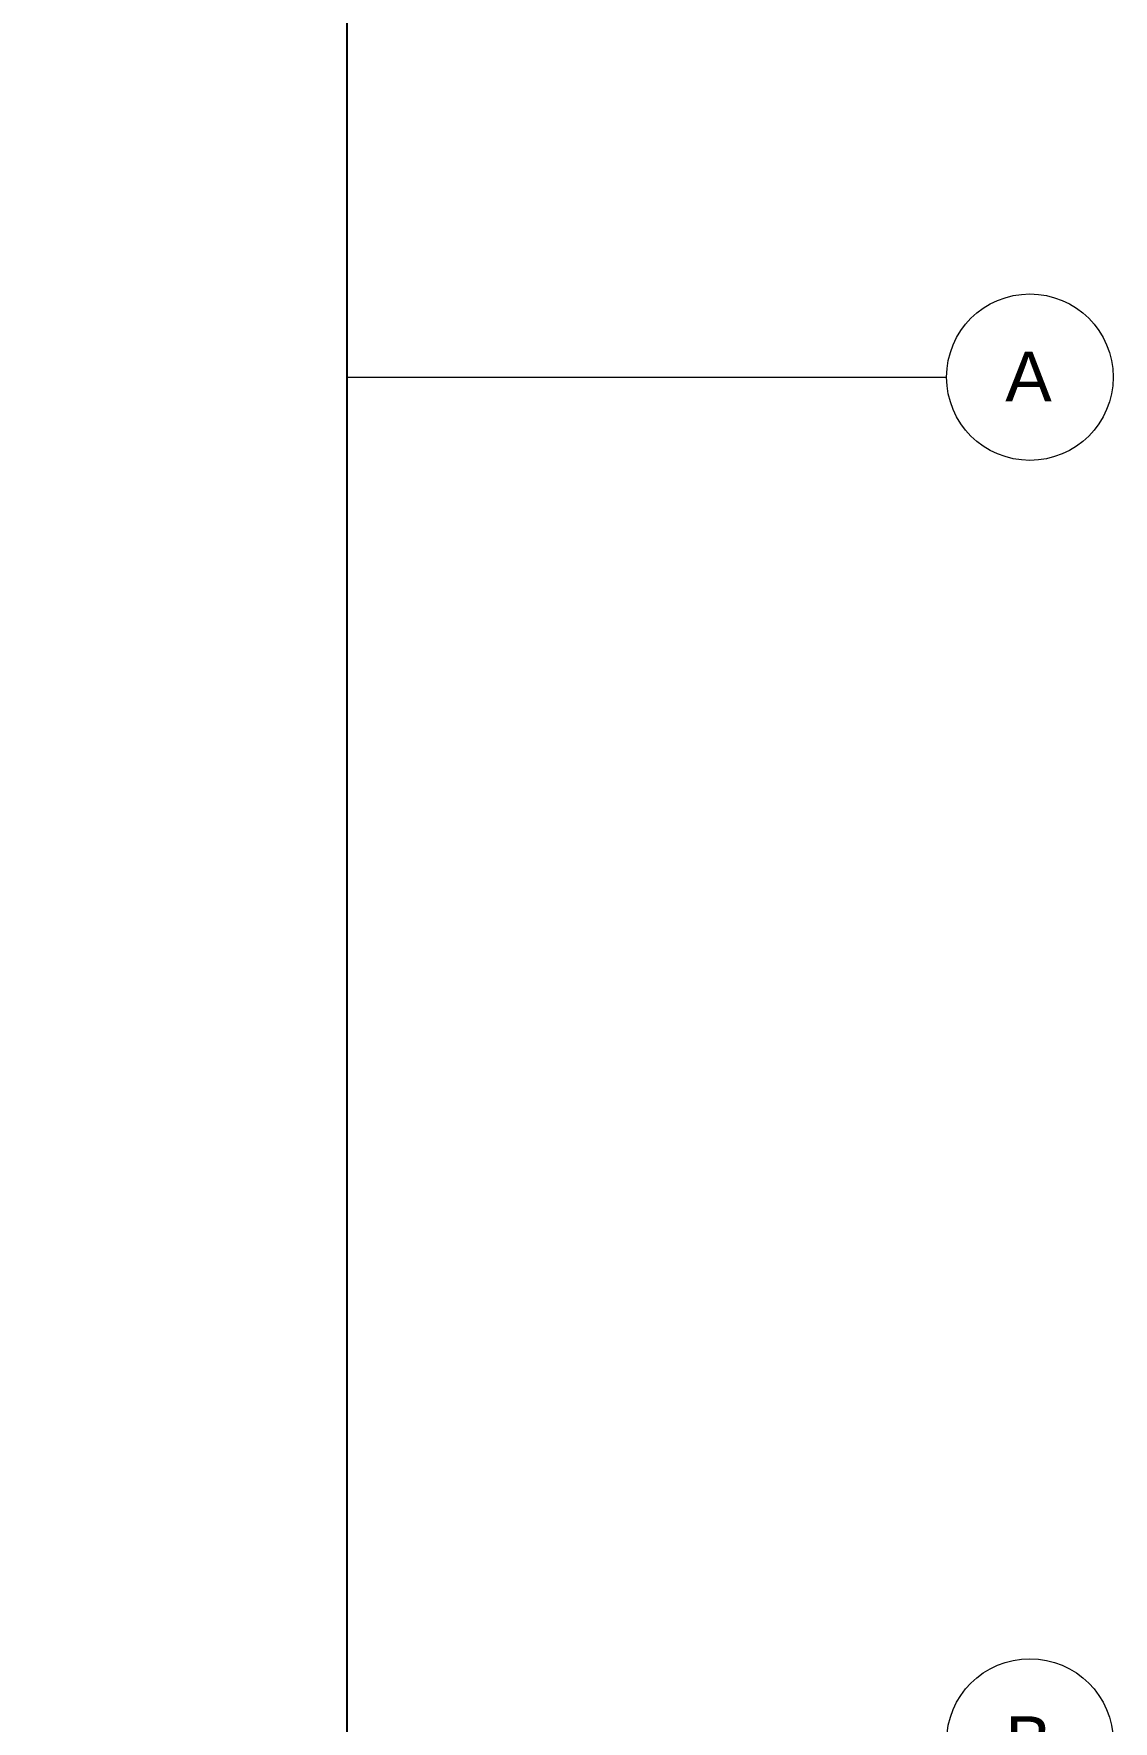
# Model space of a CAD drawing. Header units: millimetres. Extents: x -9358 to 257996, y -67499 to 9117.
# Drawn here: x 52341 to 58822, y -8224 to 1915 of the extents above; entities that cross this region are included whole.
import ezdxf

# ---------------------------------------------------------------- set-up
doc = ezdxf.new("R2010")
doc.units = ezdxf.units.MM
doc.header["$LTSCALE"] = 1000
doc.linetypes.add('Grid Line', pattern=[22.225, 12.7, -3.175, 3.175, -3.175])
for name, color, linetype, lineweight in [('A-AXS-1', 8, 'Grid Line', 9), ('A-AXS-CIR', 8, 'Continuous', 9), ('A-FLR-PAT', 8, 'Continuous', 18)]:
    doc.layers.add(name, color=color, linetype=linetype, lineweight=lineweight)
doc.styles.add('Arial_2', font='arial.ttf', dxfattribs={"height": 300})

# ---------------------------------------------------------------- blocks, each defined once
blk = doc.blocks.new('Grid - Grid Head - Circle_100-910310-01-Ground Floor Furniture Plan')
at = {"layer": 'A-AXS-CIR'}
blk.add_circle((0, 0), 5, dxfattribs=at)
blk = doc.blocks.new('G')
blk.add_lwpolyline([(-3220, 3420), (54220, 3420), (54220, -60820), (-3220, -60820)], close=True)
at = {"layer": 'A-AXS-1'}
blk.add_line((54220, 0), (57822, 0), dxfattribs=at)
at = {"layer": 'A-FLR-PAT'}
blk.add_line((54220, -60820), (54220, 3420), dxfattribs=at)
at = {"layer": 'A-AXS-CIR', "xscale": 99.99999999999991, "yscale": 99.99999999999991, "zscale": 99.99999999999991, "rotation": 269.9999999999994}
for p in [(58322, 0), (58322, -8200)]:
    blk.add_blockref('Grid - Grid Head - Circle_100-910310-01-Ground Floor Furniture Plan', p, dxfattribs=at)
at = {"layer": 'A-AXS-CIR', "char_height": 300, "width": 344.73, "attachment_point": 1, "style": 'Arial_2'}
for s, insert in [('\\fArial|b0|i0|c178|p34|;A', (58174, 154)), ('\\fArial|b0|i0|c178|p34|;B', (58174, -8046))]:
    blk.add_mtext(s, dxfattribs=dict(at, insert=insert))

msp = doc.modelspace()

# ---------------------------------------------------------------- block references
msp.add_blockref('G', (0, -148))

doc.saveas('drawing.dxf')
